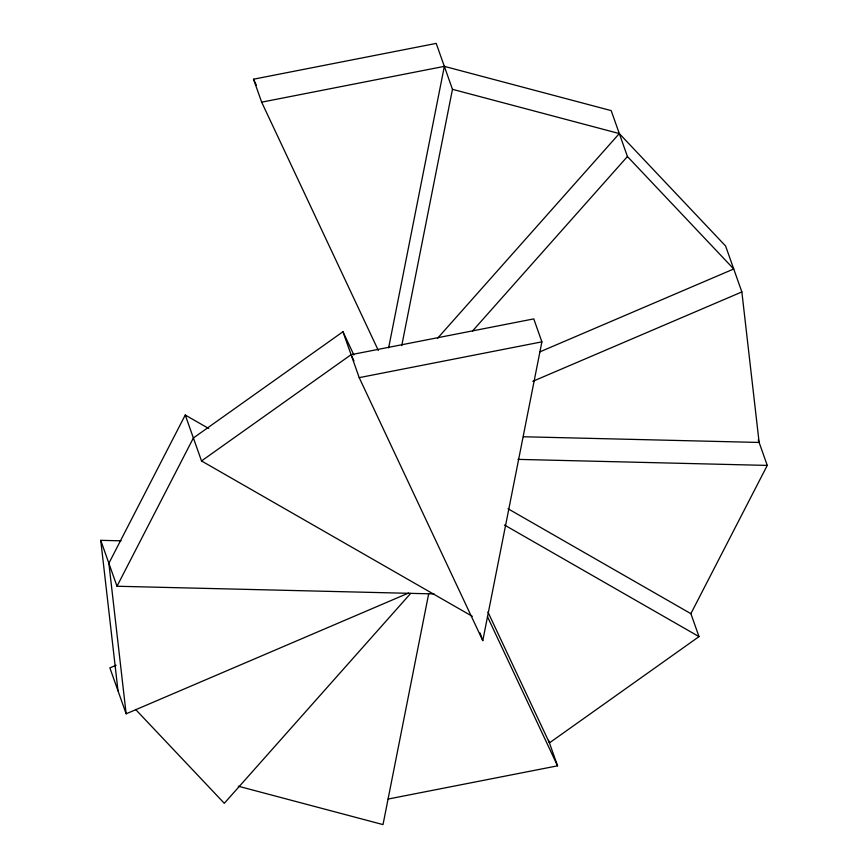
<?xml version="1.0" encoding="UTF-8"?>
<svg xmlns="http://www.w3.org/2000/svg" width="868" height="868" viewBox="0 0 868 868"><rect width="100%" height="100%" fill="white"/><g stroke="black" fill="none" stroke-linecap="round" stroke-linejoin="round"><path stroke-width="1.3" d="M388.636 347.862L444.34 66.359L611.18 110.616L627.434 156.522L733.731 268.982L539.603 351.985M401.754 345.594L452.467 89.317L436.203 43.4L253.532 79.205L261.659 102.164L378.329 350.455M428.727 593.549L383.016 824.6L238.331 786.224M434 593.918L116.996 586.247L193.38 437.993L342.958 331.728L359.211 377.645L482.782 640.617L541.892 341.851L533.766 318.892L351.084 354.686L201.517 460.951L185.253 415.034L108.869 563.289L126.142 713.811L408.611 593.028M487.935 612.016L549.433 742.889L699.011 636.624L690.874 613.665L767.258 465.411L758.231 439.902M437.461 338.401L619.307 133.574L725.605 246.024L741.858 291.941L759.131 442.452L523.404 436.756M472.593 330.936L627.434 156.522M410.651 593.408L224.302 803.301L135.571 709.427M532.8 381.323L741.858 291.941M116.106 665.235L109.878 667.893L126.142 713.811M261.659 102.164L444.34 66.359M359.211 377.645L541.892 341.851M388.126 799.048L557.56 765.836L548.533 740.328M517.99 459.378L767.258 465.411M118.005 690.852L100.742 540.33L121.064 540.829M452.467 89.317L619.307 133.574M508.008 508.746L690.874 613.665M504.416 524.977L699.011 636.624M185.253 415.034L208.7 428.488M201.517 460.951L472.3 616.313M253.532 79.205L256.396 85.314M487.447 616.627L557.56 765.836M342.958 331.728L353.873 354.969M351.084 354.686L353.96 360.806M480.069 632.967L482.782 640.617M100.742 540.33L116.996 586.247"/></g></svg>
